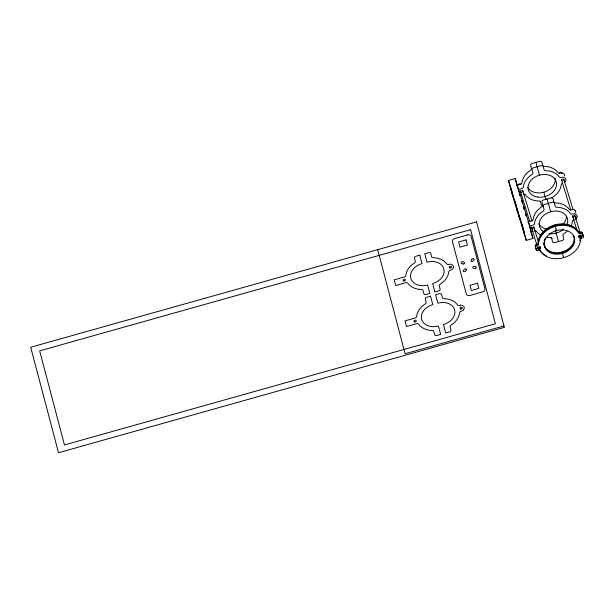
<?xml version="1.0" encoding="UTF-8"?>
<svg xmlns="http://www.w3.org/2000/svg" width="614" height="614" viewBox="0 0 614 614"><rect width="100%" height="100%" fill="white"/><g stroke="black" fill="none" stroke-linecap="round" stroke-linejoin="round"><path stroke-width="0.92" d="M463.624 309.586L464.192 308.366A2.387 1.811 -17 0 0 464.176 307.261A2.387 1.811 -17 0 0 463.639 306.309L462.557 305.549A2.226 1.689 -17 0 0 460.508 305.227M575.625 212.743L575.694 212.59A2.379 1.811 -17 0 0 575.679 211.492A2.379 1.811 -17 0 0 575.149 210.541M577.022 216.926L576.454 218.147A2.318 1.758 -17 0 1 575.832 218.975L575.602 219.144M564.412 182.565L564.642 182.396A2.318 1.758 -17 0 0 565.271 181.567L565.839 180.347A2.379 1.811 -17 0 0 565.816 179.242A2.379 1.811 -17 0 0 565.287 178.29L564.205 177.53A2.318 1.758 -17 0 0 563.261 177.147L561.288 177.454A1.942 1.474 -17 0 1 559.224 176.924A19.379 14.736 -17 0 0 545.585 170.669A1.942 1.474 -17 0 1 544.042 169.679L543.229 166.586A1.942 1.474 -17 0 0 540.988 165.68L533.528 167.783A1.942 1.474 -17 0 0 532.039 169.733L532.852 172.826A1.942 1.474 -17 0 1 532.016 174.483A19.379 14.736 -17 0 0 523.328 187.017A1.942 1.474 -17 0 1 521.808 188.559L519.275 189.273M515.215 178.567L508.499 180.401L522.46 226.021L526.275 240.35L532.983 238.424L529.107 223.903L515.223 178.536L515.937 181.391M516.689 185.29L520.48 184.223A1.942 1.474 -17 0 0 522 182.68A19.379 14.736 -17 0 1 530.688 170.155A1.942 1.474 -17 0 0 531.524 168.489L530.711 165.396A1.942 1.474 -17 0 1 532.2 163.447L539.668 161.352A1.942 1.474 -17 0 1 541.909 162.249L542.722 165.343A1.942 1.474 -17 0 0 544.257 166.34A19.379 14.736 -17 0 1 557.896 172.588A1.942 1.474 -17 0 0 559.968 173.125L561.933 172.81A2.318 1.758 -17 0 1 562.885 173.194L563.967 173.954A2.379 1.811 -17 0 1 564.496 174.913A2.379 1.811 -17 0 1 564.55 175.865M519.521 195.329L520.779 194.976M527.871 221.877L531.663 220.81A1.942 1.474 -17 0 0 533.182 219.267A19.379 14.736 -17 0 1 541.878 206.734A1.942 1.474 -17 0 0 542.715 205.068L541.893 201.983A1.942 1.474 -17 0 1 543.39 200.034L550.85 197.931A1.942 1.474 -17 0 1 553.091 198.829L553.905 201.922A1.942 1.474 -17 0 0 555.44 202.919A19.379 14.736 -17 0 1 569.078 209.174A1.942 1.474 -17 0 0 571.15 209.704L573.123 209.389A2.318 1.758 -17 0 1 574.067 209.781L575.149 210.533M530.465 225.852L532.99 225.138A1.942 1.474 -17 0 0 534.51 223.596A19.379 14.736 -17 0 1 543.198 211.07A1.942 1.474 -17 0 0 544.035 209.405L543.221 206.312A1.942 1.474 -17 0 1 544.71 204.362L552.17 202.267A1.942 1.474 -17 0 1 554.411 203.165L555.233 206.258A1.942 1.474 -17 0 0 556.768 207.256A19.379 14.736 -17 0 1 570.406 213.503A1.942 1.474 -17 0 0 572.471 214.04L574.443 213.726A2.318 1.758 -17 0 1 575.395 214.109L576.477 214.869A2.379 1.811 -17 0 1 577.006 215.829A2.379 1.811 -17 0 1 577.014 216.926M530.703 231.908L533.228 231.202M574.405 219.62L573.975 219.735A1.942 1.474 -17 0 0 572.455 221.278A19.379 14.736 -17 0 1 570.851 226.459M460.508 305.227L459.64 305.473A1.942 1.474 -17 0 1 457.576 304.943A19.379 14.736 -17 0 0 443.937 298.688A1.942 1.474 -17 0 1 442.395 297.698L441.581 294.605A1.942 1.474 -17 0 0 439.34 293.699L435.61 294.751L437.836 303.186A14.536 11.052 -17 0 1 454.644 309.94A14.536 11.052 -17 0 1 443.469 324.568L445.695 333.003L449.425 331.951A1.942 1.474 -17 0 0 450.914 330.002L450.1 326.909A1.942 1.474 -17 0 1 450.937 325.251A19.379 14.736 -17 0 0 459.625 312.718A1.942 1.474 -17 0 1 461.145 311.175L462.012 310.93A2.226 1.689 -17 0 0 463.608 309.586M503.979 325.934L405.11 353.741L377.679 249.668M532.983 238.478L532.752 237.772M526.267 240.366L512.375 194.976L508.499 180.455M563.805 179.303L573.039 209.512M574.719 215L580.038 232.399M580.875 235.139L581.435 236.973A1.174 0.89 -17 0 1 579.938 238.194A1.174 0.89 -17 0 1 579.547 236.705A1.174 0.89 -17 0 1 581.435 236.973M561.549 179.933L570.782 210.142M572.463 215.637L577.221 231.202M578.618 235.776L579.179 237.61M535.93 162.395L539.483 175.167M547.12 198.982L550.666 211.746M556.238 229.889L556.461 230.611L554.895 224.885A21.321 16.21 -17 0 0 538.094 242.806A1.942 1.474 -17 0 1 536.567 244.433L536.106 244.564A1.167 0.883 -17 0 0 535.201 245.661A24.43 18.581 -17 0 0 535.991 248.655A1.167 0.883 -17 0 0 536.314 249.031M543.789 192.22L545.953 199.711M555.509 230.534L558.525 241.563M563.376 256.974L563.598 257.696A21.321 16.21 -17 0 0 580.399 239.775A1.942 1.474 -17 0 1 581.926 238.148L582.387 238.017A1.167 0.883 -17 0 0 583.292 236.92A24.43 18.581 -17 0 0 582.502 233.926A1.167 0.883 -17 0 0 581.182 233.458L580.721 233.589A1.942 1.474 -17 0 1 578.603 232.982A21.321 16.21 -17 0 0 555.332 226.328A21.321 16.21 -17 0 0 538.539 244.249A1.942 1.474 -17 0 1 537.012 245.876L536.552 246.007A1.167 0.883 -17 0 0 535.638 247.104A24.43 18.581 -17 0 0 536.429 250.098A1.167 0.883 -17 0 0 537.749 250.573L538.217 250.443A1.942 1.474 -17 0 1 540.328 251.042A21.321 16.21 -17 0 0 563.598 257.696L562.033 251.97L562.171 252.507M522.767 190.839L532 221.048M533.681 226.543L538.44 242.108M539.836 246.682L540.397 248.517A1.174 0.89 -17 0 1 538.9 249.737A1.174 0.89 -17 0 1 538.509 248.24A1.174 0.89 -17 0 1 540.397 248.517M520.227 190.563L529.744 221.685M531.425 227.18L536.736 244.572M537.58 247.319L538.14 249.146M517.088 185.182L519.92 195.229M528.278 221.761L529.337 225.238M531.056 232.23L531.901 235.001M532.115 235.692L532.538 237.081M519.037 216.143L518.807 215.384L519.828 219.044L519.06 216.228M522 201.162L522.161 201.714M522.207 201.906C523.604 206.711 520.964 197.209 521.969 201.047M525.883 214.716L526.198 215.829M524.064 208.737L524.318 209.666L524.064 208.998M515.246 202.735L515.975 205.398L514.939 201.722L515.253 202.935M517.364 209.957C518.224 212.697 516.512 206.995 517.387 209.765M524.057 207.977C525.016 211.124 523.166 204.493 524.034 207.885M525.891 214.908L526.152 215.844M582.978 236.689A1.167 0.883 -17 0 0 583.077 236.198A24.43 18.581 -17 0 0 582.287 233.205A1.167 0.883 -17 0 0 580.959 232.737L580.499 232.867A1.942 1.474 -17 0 1 578.38 232.261A21.321 16.21 -17 0 0 555.11 225.607L555.256 226.144M573.376 235.093A15.503 11.789 -17 0 1 562.255 252.699L562.393 253.229M555.033 225.422L554.895 224.885A21.321 16.21 -17 0 1 578.165 231.539A1.942 1.474 -17 0 0 580.276 232.146L580.744 232.015A1.167 0.883 -17 0 1 582.064 232.483A24.43 18.581 -17 0 1 582.855 235.477M529.606 226.106L531.11 231.808M516.098 181.997L516.42 183.21M516.735 184.415L517.057 185.628M580.176 239.053A21.321 16.21 -17 0 1 580.007 240.841M546.529 255.961A21.321 16.21 -17 0 1 540.113 250.32A1.942 1.474 -17 0 0 539.967 250.128M555.11 225.607A21.321 16.21 -17 0 0 538.317 243.528A1.942 1.474 -17 0 1 536.789 245.155L536.329 245.285A1.167 0.883 -17 0 0 535.416 246.383A24.43 18.581 -17 0 0 536.206 249.376A1.167 0.883 -17 0 0 536.912 249.89M562.255 252.699A15.503 11.789 -17 0 1 544.027 243.344M544.265 240.995A15.503 11.789 -17 0 1 545.109 238.562M580.614 238.071A1.942 1.474 -17 0 1 580.852 237.856M580.667 234.84A1.174 0.89 -17 0 1 580.575 236.068M579.347 237.081A1.174 0.89 -17 0 1 579.048 235.83A1.174 0.89 -17 0 1 580.691 235.438A1.174 0.89 -17 0 1 580.875 236.712M539.752 246.521A1.174 0.89 -17 0 1 539.683 247.45M538.087 247.895A1.174 0.89 -17 0 1 537.58 247.127M538.516 248.678A1.174 0.89 -17 0 1 537.948 247.457A1.174 0.89 -17 0 1 539.652 246.981A1.174 0.89 -17 0 1 539.752 248.332M559.569 173.447A1.174 0.89 -17 0 1 560.874 172.288A1.174 0.89 -17 0 1 561.787 173.417M518.569 185.144A1.174 0.89 -17 0 1 519.452 183.885A1.174 0.89 -17 0 1 520.818 184.515M573.952 236.375A15.503 11.789 -17 0 1 560.659 252.308A15.503 11.789 -17 0 1 543.804 242.622M566.43 216.182A14.536 11.052 -17 0 1 562.846 224.256M546.859 229.206A14.536 11.052 -17 0 1 538.915 223.918M567.113 231.248A19.379 14.736 -17 0 1 563.767 233.811A1.942 1.474 -17 0 0 562.931 235.477L563.744 238.57A1.942 1.474 -17 0 1 562.255 240.519L554.795 242.614A1.942 1.474 -17 0 1 552.554 241.716L551.74 238.623A1.942 1.474 -17 0 0 550.198 237.626A19.379 14.736 -17 0 1 546.053 237.173M540.489 234.993A19.379 14.736 -17 0 1 536.559 231.378A1.942 1.474 -17 0 0 534.495 230.841M543.313 231.585A14.536 11.052 -17 0 1 541.978 217.187A14.536 11.052 -17 0 1 559.983 211.623A14.536 11.052 -17 0 1 567.06 224.248M563.499 229.237A14.536 11.052 -17 0 1 549.085 233.688M573.798 217.586A1.174 0.89 -17 0 1 572.908 216.519A1.174 0.89 -17 0 1 574.504 215.79A1.174 0.89 -17 0 1 574.965 217.057M552.385 238.339A1.942 1.474 -17 0 1 551.226 237.38M532.645 229.122A1.174 0.89 -17 0 1 531.908 227.971A1.174 0.89 -17 0 1 533.566 227.364A1.174 0.89 -17 0 1 533.85 228.677M555.11 178.252A14.536 11.052 -17 0 1 544.641 191.959A14.536 11.052 -17 0 1 527.733 187.339M551.856 198A1.942 1.474 -17 0 1 552.585 197.232A19.379 14.736 -17 0 0 561.273 184.699A1.942 1.474 -17 0 1 562.792 183.156M562.178 180.923A1.174 0.89 -17 0 1 561.864 179.702A1.174 0.89 -17 0 1 563.46 179.25A1.174 0.89 -17 0 1 563.775 180.47M540.55 201.492A1.942 1.474 -17 0 1 540.143 201.047M523.305 194.262A1.942 1.474 -17 0 1 525.377 194.791A19.379 14.736 -17 0 0 539.015 201.047A1.942 1.474 -17 0 1 540.55 202.037L541.364 205.13A1.942 1.474 -17 0 0 543.26 206.104M521.578 192.55A1.174 0.89 -17 0 1 520.687 191.484A1.174 0.89 -17 0 1 522.284 190.747A1.174 0.89 -17 0 1 522.737 192.013M453.385 267.374L452.817 268.594A2.226 1.689 -17 0 1 451.213 269.945L450.338 270.183A1.942 1.474 -17 0 0 448.819 271.726A19.379 14.736 -17 0 1 440.131 284.259A1.942 1.474 -17 0 0 439.294 285.917L440.108 289.01A1.942 1.474 -17 0 1 438.619 290.959L434.889 292.011L432.663 283.576A14.536 11.052 -17 0 0 443.838 268.947A14.536 11.052 -17 0 0 427.029 262.193L424.804 253.759L428.541 252.707A1.942 1.474 -17 0 1 430.782 253.613L431.596 256.698A1.942 1.474 -17 0 0 433.131 257.696A19.379 14.736 -17 0 1 446.769 263.951A1.942 1.474 -17 0 0 448.842 264.481L449.709 264.235A2.226 1.689 -17 0 1 451.743 264.565L452.84 265.309A2.387 1.811 -17 0 1 453.37 266.269A2.387 1.811 -17 0 1 453.378 267.366M471.882 259.262L471.161 260.428A1.121 0.852 -17 0 0 472.995 261.157L473.962 260.098A1.274 0.967 -17 0 0 473.617 258.778A1.274 0.967 -17 0 0 471.882 259.262M466.256 269.976L465.535 271.135A1.274 0.967 -17 0 1 463.8 271.626A1.274 0.967 -17 0 1 463.455 270.298L464.422 269.247A1.121 0.852 -17 0 1 466.256 269.976M476.548 221.869L30.7 347.248L58.507 452.741L504.355 327.362L476.548 221.869M470.593 229.667L39.664 350.855L64.462 444.943L495.391 323.755L470.593 229.667M467.538 234.901L454.851 238.47A3.101 2.356 -17 0 0 452.464 241.594L466.295 294.052A3.101 2.356 -17 0 0 469.879 295.495L482.566 291.926A3.101 2.356 -17 0 0 484.945 288.81L471.122 236.344A3.101 2.356 -17 0 0 467.538 234.901M466.049 239.913L458.589 242.016L459.947 247.158L467.407 245.063L466.049 239.913M419.746 255.178L416.008 256.23A1.942 1.474 -17 0 0 414.519 258.179L415.333 261.272A1.942 1.474 -17 0 1 414.496 262.938A19.379 14.736 -17 0 0 405.808 275.463A1.942 1.474 -17 0 1 404.288 277.006L394.18 279.854L395.685 285.556L405.793 282.709A1.942 1.474 -17 0 1 407.857 283.246A19.379 14.736 -17 0 0 421.496 289.493A1.942 1.474 -17 0 1 423.038 290.491L423.852 293.584A1.942 1.474 -17 0 0 426.093 294.482L429.823 293.431L427.597 285.003A14.536 11.052 -17 0 1 410.789 278.242A14.536 11.052 -17 0 1 421.964 263.613L419.746 255.178M430.544 296.178L426.814 297.222A1.942 1.474 -17 0 0 425.325 299.179L426.139 302.265A1.942 1.474 -17 0 1 425.302 303.93A19.379 14.736 -17 0 0 416.614 316.463A1.942 1.474 -17 0 1 415.095 318.006L404.987 320.846L406.491 326.548L416.599 323.708A1.942 1.474 -17 0 1 418.664 324.238A19.379 14.736 -17 0 0 432.302 330.493A1.942 1.474 -17 0 1 433.837 331.483L434.658 334.576A1.942 1.474 -17 0 0 436.899 335.474L440.629 334.43L438.404 325.996A14.536 11.052 -17 0 1 421.595 319.234A14.536 11.052 -17 0 1 432.77 304.613L430.544 296.178M477.469 283.238L470.009 285.333L471.368 290.483L478.828 288.388L477.469 283.238M475.743 266.837L474.384 266.438A1.121 0.852 -17 0 0 473.164 268.026L474.353 268.656A1.274 0.967 -17 0 0 476.088 268.164A1.274 0.967 -17 0 0 475.743 266.837M463.025 263.959L461.674 263.559A1.274 0.967 -17 0 1 461.329 262.232A1.274 0.967 -17 0 1 463.063 261.741L464.253 262.37A1.121 0.852 -17 0 1 463.025 263.959M517.748 212.229L517.065 209.827L517.74 212.214M525.523 213.495L525.668 213.987L525.523 213.495M511.7 191.415L510.372 187.07L513.204 197.117L511.7 191.399M522.89 227.994L521.562 223.649L524.394 233.696L522.882 227.986M450.001 268.019A1.174 0.89 -17 0 0 451.497 266.798A1.174 0.89 -17 0 0 449.609 266.522A1.174 0.89 -17 0 0 450.001 268.019M403.897 280.982A1.174 0.89 -17 0 0 405.394 279.761A1.174 0.89 -17 0 0 403.498 279.493A1.174 0.89 -17 0 0 403.897 280.982M414.696 321.982A1.174 0.89 -17 0 0 416.192 320.754A1.174 0.89 -17 0 0 414.304 320.485A1.174 0.89 -17 0 0 414.696 321.982M460.807 309.011A1.174 0.89 -17 0 0 462.304 307.791A1.174 0.89 -17 0 0 460.408 307.522A1.174 0.89 -17 0 0 460.807 309.011M554.611 253.989A15.503 11.789 -17 0 0 574.389 237.818A15.503 11.789 -17 0 0 549.4 234.233A15.503 11.789 -17 0 0 554.611 253.989M537.741 197.086A14.536 11.052 -17 0 0 556.292 181.921A14.536 11.052 -17 0 0 532.86 178.567A14.536 11.052 -17 0 0 537.741 197.086"/></g></svg>
